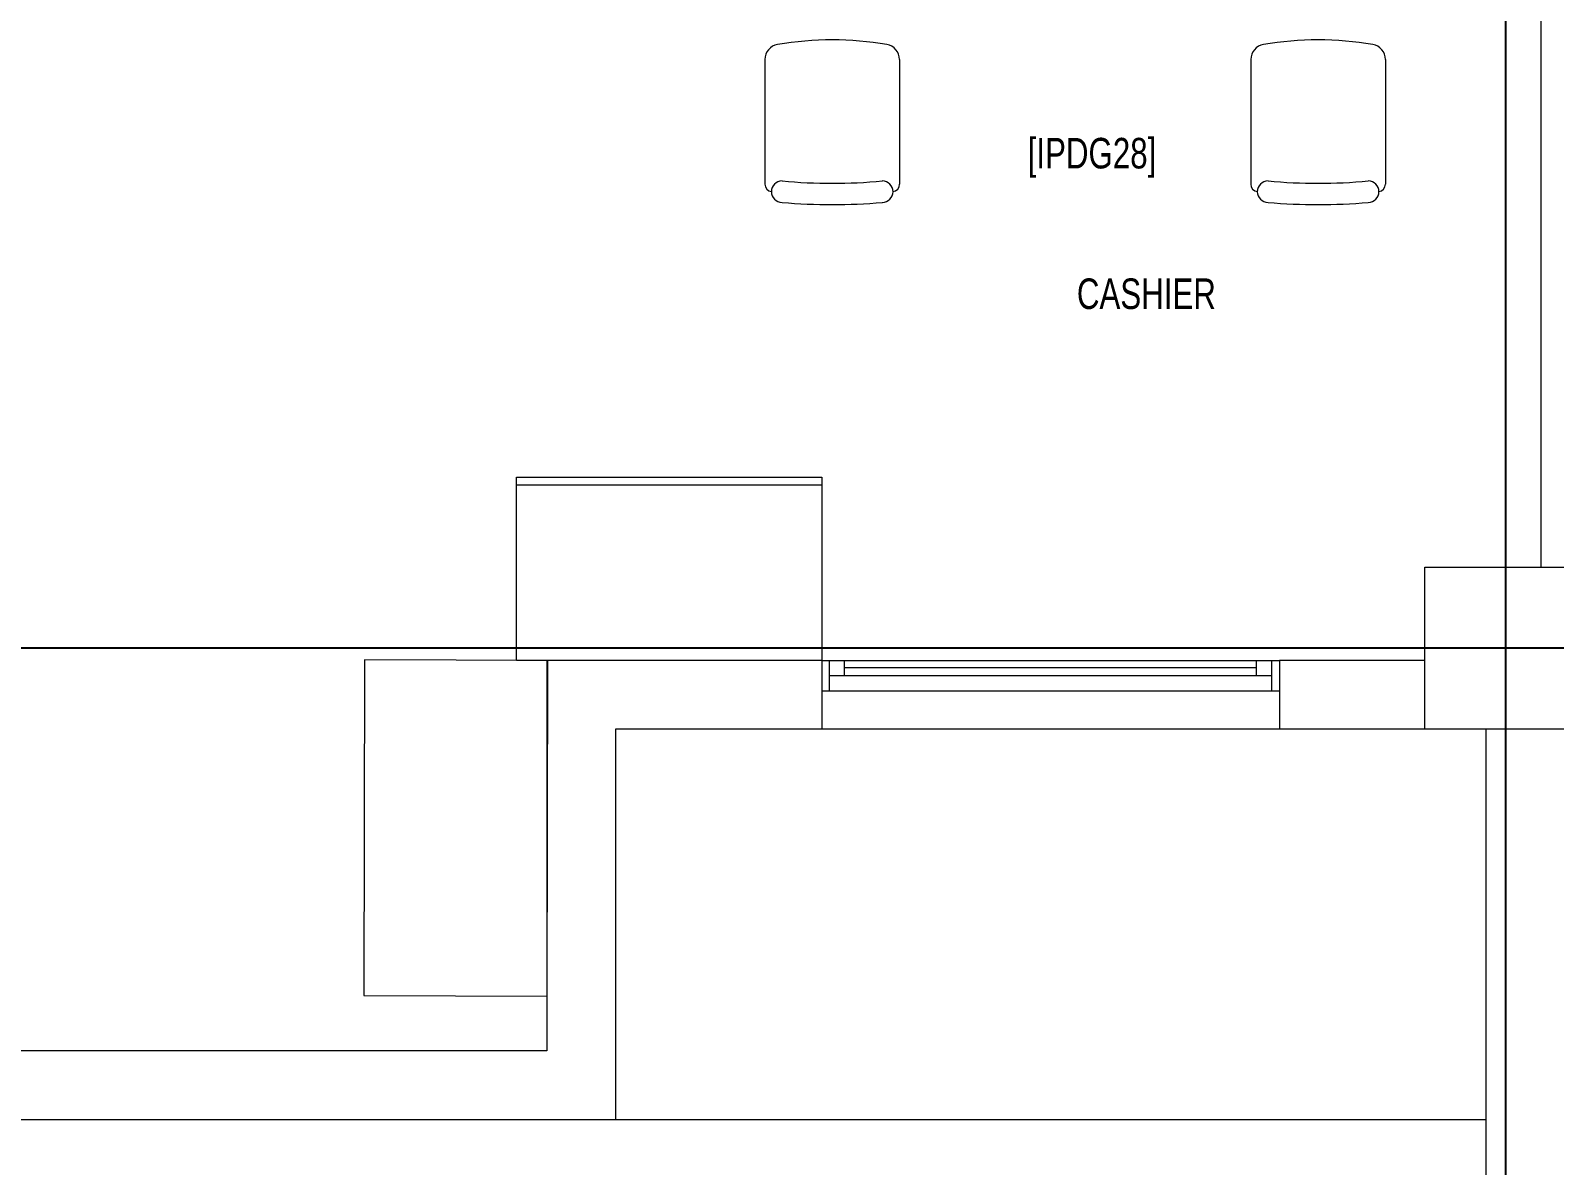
# Model space of a CAD drawing. Header units: metres. Extents: x -18745 to 220762, y -1579758 to -1356048.
# Drawn here: x 146729 to 151723, y -1471333 to -1467613 of the extents above; entities that cross this region are included whole.
import ezdxf

# ---------------------------------------------------------------- set-up
doc = ezdxf.new("R2010")
doc.units = ezdxf.units.M
doc.layers.get('0').update_dxf_attribs({"lineweight": 0})
for name, color, linetype, lineweight in [('A-100 - Copy$0$72_EGR_BASE_TEXT', 8, 'Continuous', 0), ('A-100 - Copy$0$Aluminum', 8, 'Continuous', 0), ('A-100 - Copy$0$Medical Equipment and Furniture', 8, 'Continuous', 0), ('A-100 - Copy$0$Medical Equipment and Furniture1', 8, 'Continuous', 5), ('A-100 - Copy$0$Proj', 8, 'Continuous', 0), ('A-100 - Copy$0$Structure', 8, 'Continuous', 9), ('A-100 - Copy$0$Walls', 8, 'Continuous', 0)]:
    doc.layers.add(name, color=color, linetype=linetype, lineweight=lineweight)
doc.layers.add('A-100 - Copy$0$axes', color=8, linetype='Continuous')
doc.styles.add('A-100 - Copy$0$X3G_ENTITY_2587EA', font='swisscl.ttf', dxfattribs={"height": 200})

# ---------------------------------------------------------------- blocks, each defined once
blk = doc.blocks.new('A-100 - Copy$0$CUPBOARD - GLASS TOP - LOCKABLE - 200x100x60')
at = {"layer": 'A-100 - Copy$0$Medical Equipment and Furniture1'}
blk.add_line((283.1819, -205.0074, 0), (284.1819, -205.0074, 0), dxfattribs=at)
at = {"layer": 'A-100 - Copy$0$Medical Equipment and Furniture1', "elevation": 0}
blk.add_lwpolyline([(284.1819, -204.4324), (283.1819, -204.4324), (283.1819, -205.0324), (284.1819, -205.0324)], close=True, dxfattribs=at)
blk = doc.blocks.new('A-100 - Copy$0$GF21021-P')
for p, q in [((-0.2207, 0.4756), (-0.2207, 0.0675)), ((0.2205, 0.4756), (0.2205, 0.0675))]:
    blk.add_line(p, q)
for centre, radius, start, end in [((-0.1707, 0.4756), 0.05, 99.6329, 180), ((-0.0001, -0.5295), 1.0695, 80.3671, 99.6329), ((0.1705, 0.4756), 0.05, 0, 80.3671), ((-0.1957, 0.0675), 0.025, 180, 261.4721), ((-0.1643, 0.0425), 0.0351, 90, 270), ((0, 1.8467), 1.7767, 264.6946, 275.3053), ((0.1641, 0.0425), 0.0351, 270, 90), ((0.1955, 0.0675), 0.025, 278.5279, 0), ((0, 1.8314), 1.8314, 264.8532, 275.147)]:
    blk.add_arc(centre, radius, start, end)
blk = doc.blocks.new('A-100 - Copy')
at = {"layer": 'A-100 - Copy$0$Aluminum'}
for p, q in [((149321.9, -1469677.7, 0), (150821.9, -1469677.7, 0)), ((149346.9, -1469777.7, 4.7), (149346.9, -1469677.7, 4.7)), ((149396.9, -1469727.7, 4.7), (149396.9, -1469677.7, 4.7)), ((150746.9, -1469702.7, 4.7), (149396.9, -1469702.7, 4.7)), ((150746.9, -1469727.7, 4.7), (150746.9, -1469677.7, 4.7)), ((150796.9, -1469777.7, 4.7), (150796.9, -1469677.7, 4.7)), ((149346.9, -1469727.7, 4.7), (150796.9, -1469727.7, 4.7)), ((149321.9, -1469777.7, 0), (150821.9, -1469777.7, 0))]:
    blk.add_line(p, q, dxfattribs=at)
at = {"layer": 'A-100 - Copy$0$axes'}
for p, q in [((151563.3, -1477297.4, 0), (151563.3, -1391762.7, 0)), ((215795, -1469637.7, 2.4), (83877.8, -1469637.7, 2.4))]:
    blk.add_line(p, q, dxfattribs=at)
at = {"layer": 'A-100 - Copy$0$Medical Equipment and Furniture', "elevation": 0}
blk.add_lwpolyline([(148424, -1469677.7), (147824, -1469676.4), (147821.7, -1470776.4), (148421.7, -1470777.7)], close=True, dxfattribs=at)
at = {"layer": 'A-100 - Copy$0$Proj'}
blk.add_line((150821.9, -1469902.7, 0), (149321.9, -1469902.7, 0), dxfattribs=at)
blk.add_lwpolyline([(148645.5, -1471182.7), (151498.3, -1471182.7)], dxfattribs=at)
at = {"layer": 'A-100 - Copy$0$Structure', "elevation": 0}
blk.add_lwpolyline([(151298.3, -1469372.7), (151828.3, -1469372.7), (151828.3, -1469902.7), (151298.3, -1469902.7)], close=True, dxfattribs=at)
at = {"layer": 'A-100 - Copy$0$Walls'}
for p, q in [((151678.3, -1466982.7, 0), (151678.3, -1469372.7, 0)), ((149321.9, -1469677.7, 0), (148420.5, -1469677.7, 0)), ((148420.5, -1469677.7), (148420.5, -1470957.7)), ((148420.5, -1469677.7), (148420.5, -1470957.7)), ((149321.9, -1469677.7, 0), (149321.9, -1469902.7, 0)), ((151298.3, -1469677.7, 0), (150821.9, -1469677.7, 0)), ((150821.9, -1469677.7, 0), (150821.9, -1469902.7, 0)), ((148645.5, -1469902.7, 0), (148645.5, -1471182.7, 0)), ((149321.9, -1469902.7, 0), (148645.5, -1469902.7, 0)), ((151298.3, -1469902.7, 0), (150821.9, -1469902.7, 0)), ((151498.3, -1469902.7, 0), (151498.3, -1475532.7, 0)), ((148420.5, -1470957.7), (146528.7, -1470957.7)), ((146528.7, -1471182.7), (148645.5, -1471182.7))]:
    blk.add_line(p, q, dxfattribs=at)
at = {"layer": 'A-100 - Copy$0$Medical Equipment and Furniture', "xscale": 1000, "yscale": 1000, "zscale": 1000}
for p in [(149356.3, -1468184.2, 0), (150948.7, -1468184.2, 0)]:
    blk.add_blockref('A-100 - Copy$0$GF21021-P', p, dxfattribs=at)
at = {"layer": 'A-100 - Copy$0$Medical Equipment and Furniture', "xscale": -1000, "yscale": 1000, "zscale": 1000, "rotation": 180}
blk.add_blockref('A-100 - Copy$0$CUPBOARD - GLASS TOP - LOCKABLE - 200x100x60', (-134860.1, -1674110.1, 0), dxfattribs=at)
at = {"layer": 'A-100 - Copy$0$72_EGR_BASE_TEXT', "char_height": 100, "attachment_point": 2, "style": 'A-100 - Copy$0$X3G_ENTITY_2587EA'}
for s, insert in [('[IPDG28]', (150207.5, -1467965.5)), ('CASHIER', (150385.8, -1468426.1))]:
    blk.add_mtext(s, dxfattribs=dict(at, insert=insert))

msp = doc.modelspace()

# ---------------------------------------------------------------- block references
msp.add_blockref('A-100 - Copy', (0, 0))

doc.saveas('drawing.dxf')
